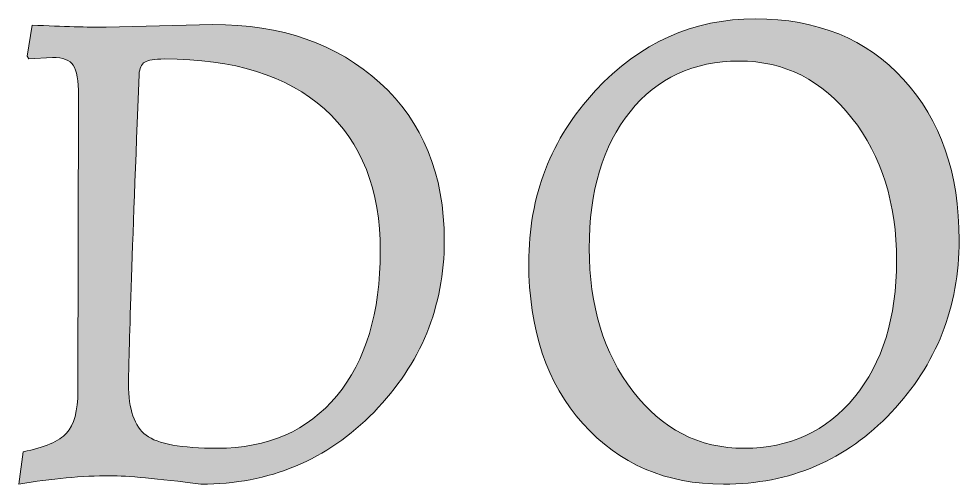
# Model space of a CAD drawing. Header units: inches. Extents: x 31.1 to 38.11, y -32.08 to -24.37.
# Drawn here: x 32.799 to 33.887, y -32.058 to -31.52 of the extents above; entities that cross this region are included whole.
import ezdxf

# ---------------------------------------------------------------- set-up
doc = ezdxf.new("R2010")
doc.units = ezdxf.units.IN
doc.header["$MEASUREMENT"] = 0
doc.layers.add('Layer 3', color=7, linetype='Continuous')

msp = doc.modelspace()

# ---------------------------------------------------------------- hatches: boundary and pattern name
at = {"layer": 'Layer 3', "true_color": 0xffffff}
h = msp.add_hatch(color=7, dxfattribs=at)
h.dxf.hatch_style = 2
edge = h.paths.add_edge_path()
edge.add_spline(control_points=[(33.0101, -32.0578), (32.9596, -32.0513), (32.9247, -32.048), (32.9051, -32.048), (32.8726, -32.048), (32.8374, -32.0513), (32.7994, -32.0578), (32.7994, -32.0578), (32.8043, -32.0204), (32.8043, -32.0204), (32.8292, -32.0155), (32.846, -32.0083), (32.8547, -31.9988), (32.8634, -31.9893), (32.8677, -31.9732), (32.8677, -31.9504), (32.8677, -31.9504), (32.8685, -31.6088), (32.8685, -31.6088), (32.8685, -31.5914), (32.8665, -31.5797), (32.8624, -31.5738), (32.8584, -31.5678), (32.8504, -31.5648), (32.8385, -31.5648), (32.8385, -31.5648), (32.8108, -31.5665), (32.8108, -31.5665), (32.8108, -31.5665), (32.8092, -31.5632), (32.8092, -31.5632), (32.8092, -31.5632), (32.8148, -31.5274), (32.8148, -31.5274), (32.8512, -31.529), (32.8796, -31.5299), (32.9003, -31.5299), (32.9003, -31.5299), (33.0239, -31.5266), (33.0239, -31.5266), (33.1031, -31.5266), (33.1675, -31.5491), (33.2171, -31.5941), (33.2667, -31.6391), (33.2915, -31.6999), (33.2915, -31.7763), (33.2915, -31.8528), (33.2644, -31.9188), (33.2102, -31.9744), (33.156, -32.03), (33.0893, -32.0578), (33.0101, -32.0578)], knot_values=[0, 0, 0, 0, 1, 1, 1, 2, 2, 2, 3, 3, 3, 4, 4, 4, 5, 5, 5, 6, 6, 6, 7, 7, 7, 8, 8, 8, 9, 9, 9, 10, 10, 10, 11, 11, 11, 12, 12, 12, 13, 13, 13, 14, 14, 14, 15, 15, 15, 16, 16, 16, 17, 17, 17, 17], degree=3, periodic=1)
edge = h.paths.add_edge_path()
edge.add_spline(control_points=[(32.9678, -31.5665), (32.9564, -31.5665), (32.9488, -31.5677), (32.945, -31.5701), (32.9412, -31.5726), (32.939, -31.5773), (32.9385, -31.5844), (32.9304, -31.7932), (32.9263, -31.9123), (32.9263, -31.9419), (32.9263, -31.9714), (32.9331, -31.9912), (32.9466, -32.0013), (32.9602, -32.0113), (32.9876, -32.0163), (33.0288, -32.0163), (33.0874, -32.0163), (33.1335, -31.9961), (33.1671, -31.9557), (33.2007, -31.9153), (33.2175, -31.8596), (33.2175, -31.7885), (33.2175, -31.7175), (33.196, -31.6627), (33.1528, -31.6242), (33.1097, -31.5857), (33.048, -31.5665), (32.9678, -31.5665)], knot_values=[0, 0, 0, 0, 1, 1, 1, 2, 2, 2, 3, 3, 3, 4, 4, 4, 5, 5, 5, 6, 6, 6, 7, 7, 7, 8, 8, 8, 9, 9, 9, 9], degree=3, periodic=1)
h = msp.add_hatch(color=7, dxfattribs=at)
h.dxf.hatch_style = 2
edge = h.paths.add_edge_path()
edge.add_spline(control_points=[(33.6145, -32.0578), (33.5478, -32.0578), (33.4936, -32.0345), (33.4518, -31.9878), (33.41, -31.9412), (33.3892, -31.8792), (33.3892, -31.802), (33.3892, -31.7247), (33.4149, -31.6584), (33.4664, -31.6031), (33.5179, -31.5477), (33.5795, -31.5201), (33.6511, -31.5201), (33.7227, -31.5201), (33.7799, -31.5434), (33.8227, -31.5901), (33.8656, -31.6367), (33.887, -31.6986), (33.887, -31.7759), (33.887, -31.8532), (33.8608, -31.9195), (33.8085, -31.9748), (33.7562, -32.0301), (33.6915, -32.0578), (33.6145, -32.0578)], knot_values=[0, 0, 0, 0, 1, 1, 1, 2, 2, 2, 3, 3, 3, 4, 4, 4, 5, 5, 5, 6, 6, 6, 7, 7, 7, 8, 8, 8, 8], degree=3, periodic=1)
edge = h.paths.add_edge_path()
edge.add_spline(control_points=[(33.4591, -31.7853), (33.4591, -31.8515), (33.4759, -31.9065), (33.5095, -31.9504), (33.5432, -31.9943), (33.5861, -32.0163), (33.6385, -32.0163), (33.6908, -32.0163), (33.7333, -31.9967), (33.7658, -31.9573), (33.7983, -31.918), (33.8146, -31.8654), (33.8146, -31.7995), (33.8146, -31.7336), (33.7974, -31.6787), (33.763, -31.6348), (33.7285, -31.5909), (33.685, -31.5689), (33.6324, -31.5689), (33.5798, -31.5689), (33.5377, -31.5884), (33.5063, -31.6275), (33.4748, -31.6665), (33.4591, -31.7191), (33.4591, -31.7853)], knot_values=[0, 0, 0, 0, 1, 1, 1, 2, 2, 2, 3, 3, 3, 4, 4, 4, 5, 5, 5, 6, 6, 6, 7, 7, 7, 8, 8, 8, 8], degree=3, periodic=1)

# ---------------------------------------------------------------- linework, layer by layer
at = {"layer": 'Layer 3', "lineweight": 0}
for points, knots in [([(33.0101, -32.0578), (32.9596, -32.0513), (32.9247, -32.048), (32.9051, -32.048), (32.8726, -32.048), (32.8374, -32.0513), (32.7994, -32.0578), (32.7994, -32.0578), (32.8043, -32.0204), (32.8043, -32.0204), (32.8292, -32.0155), (32.846, -32.0083), (32.8547, -31.9988), (32.8634, -31.9893), (32.8677, -31.9732), (32.8677, -31.9504), (32.8677, -31.9504), (32.8685, -31.6088), (32.8685, -31.6088), (32.8685, -31.5914), (32.8665, -31.5797), (32.8624, -31.5738), (32.8584, -31.5678), (32.8504, -31.5648), (32.8385, -31.5648), (32.8385, -31.5648), (32.8108, -31.5665), (32.8108, -31.5665), (32.8108, -31.5665), (32.8092, -31.5632), (32.8092, -31.5632), (32.8092, -31.5632), (32.8148, -31.5274), (32.8148, -31.5274), (32.8512, -31.529), (32.8796, -31.5299), (32.9003, -31.5299), (32.9003, -31.5299), (33.0239, -31.5266), (33.0239, -31.5266), (33.1031, -31.5266), (33.1675, -31.5491), (33.2171, -31.5941), (33.2667, -31.6391), (33.2915, -31.6999), (33.2915, -31.7763), (33.2915, -31.8528), (33.2644, -31.9188), (33.2102, -31.9744), (33.156, -32.03), (33.0893, -32.0578), (33.0101, -32.0578)], [0, 0, 0, 0, 1, 1, 1, 2, 2, 2, 3, 3, 3, 4, 4, 4, 5, 5, 5, 6, 6, 6, 7, 7, 7, 8, 8, 8, 9, 9, 9, 10, 10, 10, 11, 11, 11, 12, 12, 12, 13, 13, 13, 14, 14, 14, 15, 15, 15, 16, 16, 16, 17, 17, 17, 17]), ([(33.6145, -32.0578), (33.5478, -32.0578), (33.4936, -32.0345), (33.4518, -31.9878), (33.41, -31.9412), (33.3892, -31.8792), (33.3892, -31.802), (33.3892, -31.7247), (33.4149, -31.6584), (33.4664, -31.6031), (33.5179, -31.5477), (33.5795, -31.5201), (33.6511, -31.5201), (33.7227, -31.5201), (33.7799, -31.5434), (33.8227, -31.5901), (33.8656, -31.6367), (33.887, -31.6986), (33.887, -31.7759), (33.887, -31.8532), (33.8608, -31.9195), (33.8085, -31.9748), (33.7562, -32.0301), (33.6915, -32.0578), (33.6145, -32.0578)], [0, 0, 0, 0, 1, 1, 1, 2, 2, 2, 3, 3, 3, 4, 4, 4, 5, 5, 5, 6, 6, 6, 7, 7, 7, 8, 8, 8, 8]), ([(32.9678, -31.5665), (32.9564, -31.5665), (32.9488, -31.5677), (32.945, -31.5701), (32.9412, -31.5726), (32.939, -31.5773), (32.9385, -31.5844), (32.9304, -31.7932), (32.9263, -31.9123), (32.9263, -31.9419), (32.9263, -31.9714), (32.9331, -31.9912), (32.9466, -32.0013), (32.9602, -32.0113), (32.9876, -32.0163), (33.0288, -32.0163), (33.0874, -32.0163), (33.1335, -31.9961), (33.1671, -31.9557), (33.2007, -31.9153), (33.2175, -31.8596), (33.2175, -31.7885), (33.2175, -31.7175), (33.196, -31.6627), (33.1528, -31.6242), (33.1097, -31.5857), (33.048, -31.5665), (32.9678, -31.5665)], [0, 0, 0, 0, 1, 1, 1, 2, 2, 2, 3, 3, 3, 4, 4, 4, 5, 5, 5, 6, 6, 6, 7, 7, 7, 8, 8, 8, 9, 9, 9, 9]), ([(33.4591, -31.7853), (33.4591, -31.8515), (33.4759, -31.9065), (33.5095, -31.9504), (33.5432, -31.9943), (33.5861, -32.0163), (33.6385, -32.0163), (33.6908, -32.0163), (33.7333, -31.9967), (33.7658, -31.9573), (33.7983, -31.918), (33.8146, -31.8654), (33.8146, -31.7995), (33.8146, -31.7336), (33.7974, -31.6787), (33.763, -31.6348), (33.7285, -31.5909), (33.685, -31.5689), (33.6324, -31.5689), (33.5798, -31.5689), (33.5377, -31.5884), (33.5063, -31.6275), (33.4748, -31.6665), (33.4591, -31.7191), (33.4591, -31.7853)], [0, 0, 0, 0, 1, 1, 1, 2, 2, 2, 3, 3, 3, 4, 4, 4, 5, 5, 5, 6, 6, 6, 7, 7, 7, 8, 8, 8, 8])]:
    msp.add_open_spline(points, degree=3, knots=knots, dxfattribs=at)

doc.saveas('drawing.dxf')
